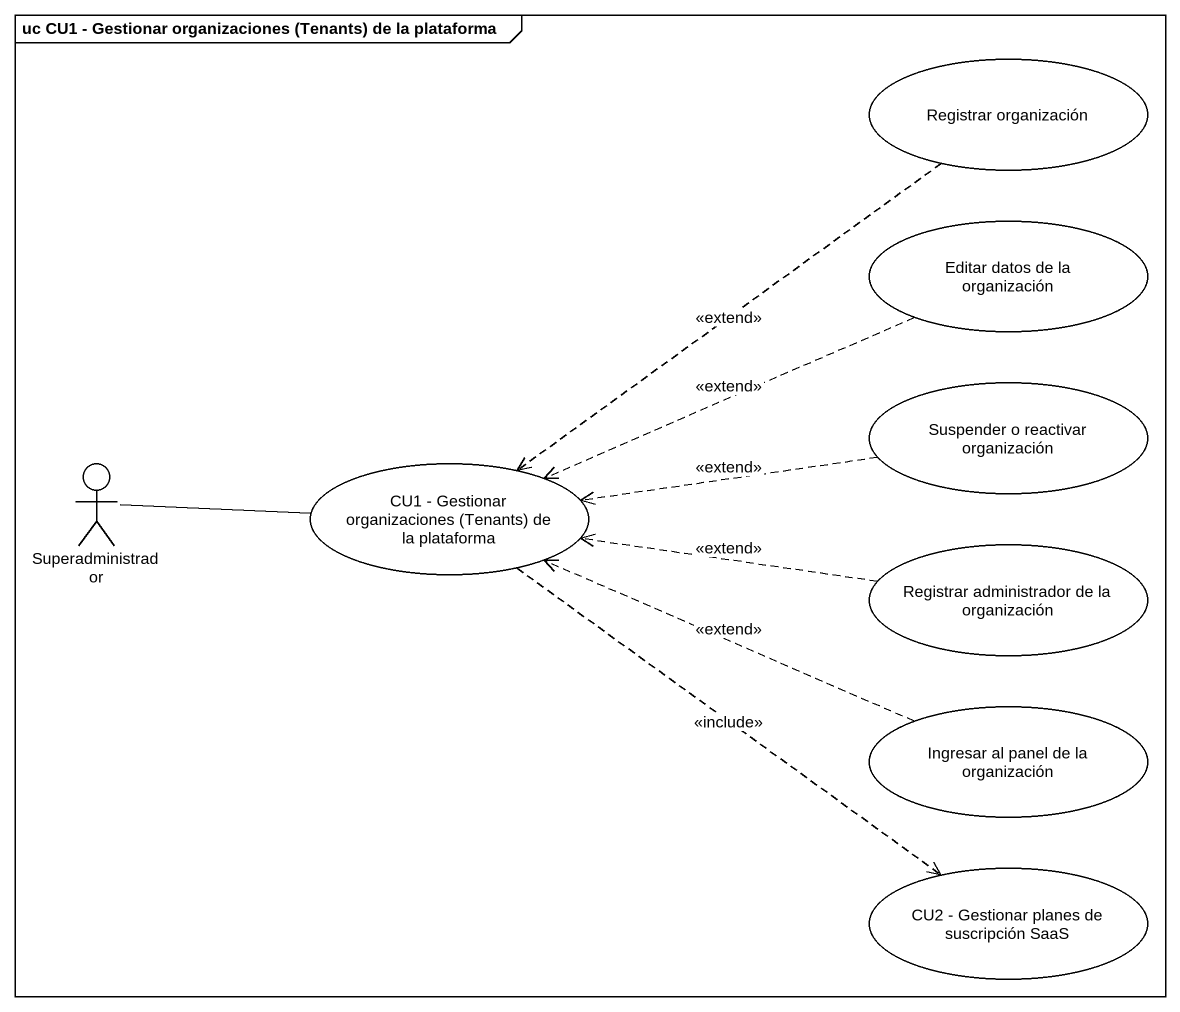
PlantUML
@startuml
mainframe uc CU1 - Gestionar organizaciones (Tenants) de la plataforma
usecase "Registrar organización" as Registrar_organización
usecase "Editar datos de la organización" as Editar_datos_de_la
usecase "Suspender o reactivar organización" as Suspender_o_reactivar
actor Superadministrador
usecase "CU1 - Gestionar organizaciones (Tenants) de la plataforma" as CU1_Gestionar
usecase "Registrar administrador de la organización" as Registrar_administrador_de
usecase "Ingresar al panel de la organización" as Ingresar_al_panel_de_la
usecase "CU2 - Gestionar planes de suscripción SaaS" as CU2_Gestionar_planes_de
Registrar_organización ..> CU1_Gestionar : <<extend>>
Editar_datos_de_la .left.> CU1_Gestionar : <<extend>>
Suspender_o_reactivar .left.> CU1_Gestionar : <<extend>>
Superadministrador -right- CU1_Gestionar
CU1_Gestionar ..> CU2_Gestionar_planes_de : <<include>>
Registrar_administrador_de .left.> CU1_Gestionar : <<extend>>
Ingresar_al_panel_de_la .left.> CU1_Gestionar : <<extend>>
@enduml
